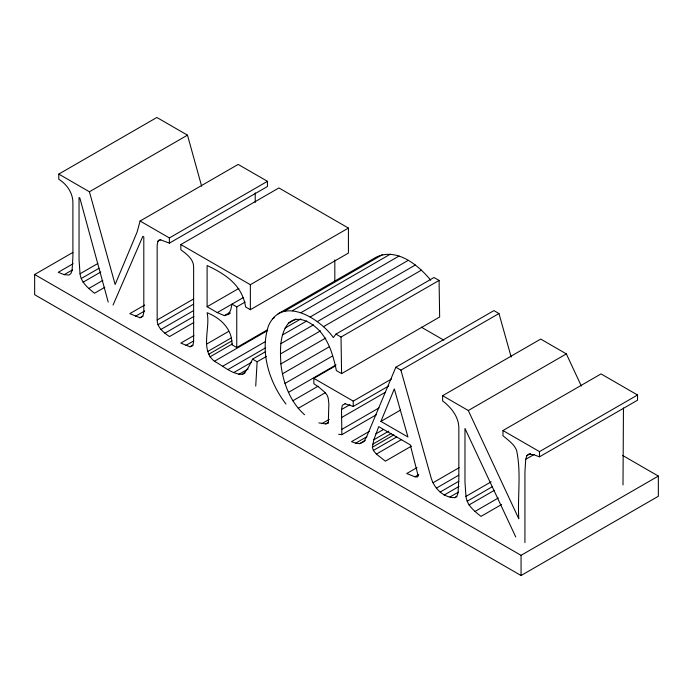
<?xml version="1.0" encoding="UTF-8"?>
<svg xmlns="http://www.w3.org/2000/svg" width="693" height="693" viewBox="0 0 693 693"><rect width="100%" height="100%" fill="white"/><g stroke="black" fill="none" stroke-linecap="round" stroke-linejoin="round"><path stroke-width="1.04" d="M304.53 414.752C290.159 401.836 283.013 382.761 280.882 363.92C280.171 350.251 279.4 334.589 288.409 323.267C298.605 313.825 313.028 323.423 320.452 331.852C329.651 342.801 333.55 356.904 336.391 370.625L341.588 373.622L439.648 317.004L439.085 280.414L434.017 277.495L335.949 334.113L333.35 337.578C320.166 318.728 282.224 294.681 268.434 325.892C259.736 352.633 269.395 382.389 285.966 404.045M255.726 386.07L257.129 361.781L266.467 356.384M369.265 431.401L351.524 441.649L355.639 443.182L359.693 443.659L363.617 441.787L366.337 437.404L395.842 367.221L400.909 370.149L430.847 476.914C433.731 487.846 443.052 497.799 454.972 497.643L456.843 496.136L458.012 493.147L458.835 479.253L458.835 428.153C458.809 416.779 451.256 407.493 442.628 400.892L442.628 395.694L468.295 410.516L518.788 518.754C517.428 496.006 521.448 472.574 516.536 450.147C513.937 443.91 507.926 439.986 502.962 435.724L502.962 430.535L601.022 373.917L637.551 395.001L637.551 400.19L539.492 456.808L534.043 454.842L528.794 454.071L526.879 455.639L525.718 459.312L524.93 472.02L524.93 542.628M623.457 407.986L622.998 484.935M411.512 446.084L385.36 461.174L376.368 454.088L373.371 450.424L372.375 447.254L373.839 439.76L378.716 426.645L410.256 444.845L418.2 475.97L417.385 476.983L414.942 476.793L406.739 473.527L417.013 467.593M338.686 434.294L341.84 434.667L341.519 409.554L342.316 405.292L345.114 403.672M73.155 263.678L58.212 272.306L64.198 274.662L69.04 275.043L70.903 273.527L72.081 270.513L72.904 256.808L72.904 203.733C73.241 193.555 67.256 184.503 58.784 179.279L58.784 174.09L89.414 191.77L115.142 284.494L137.11 232.042L140.09 221.032L238.158 164.414L267.446 181.323L267.446 186.512L169.387 243.13L160.837 239.951L159.035 240.081L157.926 241.199L157.164 245.218L157.164 320.001C157.172 327.659 163.747 332.657 169.508 336.564L193.789 322.54M380.916 421.405L394.334 388.894L407.943 437.006L380.916 421.405L400.537 410.083M113.063 305.024L142.853 236.296L143.806 236.85L143.806 312.292L142.888 316.259L140.012 317.775L129.816 313.643L144.759 305.015M265.644 351.602L252.573 359.147L248.484 367.281L245.365 371.699L242.377 374.393C231.791 374.272 223.363 365.965 214.397 361.27C199.965 349.852 210.533 327.893 207.112 312.725C220.755 318.165 232.372 329.088 231.999 344.785L236.746 347.522L267.567 329.729M193.919 335.551L180.838 343.104L190.021 346.795L192.836 345.573L193.633 341.571L193.633 267.004C193.642 259.061 186.538 254.08 180.838 249.749L180.838 244.56L278.907 187.942L348.423 228.075L348.423 253.075L250.355 309.693L245.608 306.956C242.178 285.092 225.667 274.263 207.112 265.506L207.112 306.73L217.247 312.578L224.367 315.636L228.326 314.371L230.7 310.074L231.999 304.14L236.746 306.878L245.149 302.027M58.784 174.09L156.852 117.472L187.482 135.152L201.646 186.2M89.414 191.77L187.482 135.152M622.738 455.509L658.35 476.074L658.35 496.266L521.058 575.528L34.65 294.707L34.65 274.515L72.938 252.399M64.198 274.662L72.6 269.811M104.764 287.318L94.491 293.243C88.176 288.123 81.029 282.432 80.024 273.787L97.765 263.539M81.263 278.517L99.012 268.278M83.03 282.242L100.771 272.002M157.926 241.199L160.724 239.579M140.09 221.032L169.387 237.942L267.446 181.323M88.791 288.496L102.798 280.405M135.352 316.329L144.698 310.94M140.012 317.775L142.81 316.155M157.164 320.001L193.59 298.969M157.926 324.757L193.416 304.262M160.837 329.504L193.529 310.629M207.112 306.73L238.868 288.401M164.891 333.194L193.841 316.484M180.838 244.56L250.355 284.693L348.423 228.075M217.247 312.578L243.2 297.669M224.367 315.636L229.972 312.396M228.326 314.371L230.189 313.297M185.906 345.409L193.382 341.095M190.021 346.795L192.827 345.175M207.112 343.823L228.595 331.419M207.683 351.516L231.038 338.037M278.023 313.834L376.091 257.216C396.673 247.332 418.226 264.943 430.708 280.189M208.524 354.374L231.869 340.895M284.615 311.14L382.683 254.522M272.522 318.789L274.393 317.706M209.901 356.886L232.32 343.945M292.359 310.741L390.428 254.123M214.397 361.27L267.628 330.535M300.979 312.664L399.047 256.046M288.409 323.267L295.885 318.953M284.988 328.118L300.866 318.945M222.496 366.346L265.462 341.545M310.187 316.97L408.246 260.351M282.458 334.97L306.739 320.954M228.006 369.525L265.367 347.964M317.29 321.604L415.358 264.986M280.89 343.667L313.574 324.8M233.766 372.565L251.516 362.318M238.739 374.376L248.077 368.979M323.414 326.724L421.483 270.105M242.377 374.393L245.183 372.773M280.362 354.028L320.521 330.847M280.882 363.92L325.71 338.037M335.949 334.113L341.017 337.032L439.085 280.414M282.423 373.839L329.123 346.881M284.953 383.446L332.588 355.951M288.418 392.403L336.044 364.908M318.884 422.886L325.71 423.908L328.291 423.258L328.863 403.629L328.135 397.765L327.018 395.062L325.121 392.559L319.456 387.638L313.851 383.714L313.851 378.378L335.334 365.973M292.836 400.771L318.052 386.218M298.241 408.324L325.329 392.68M395.842 367.221L493.91 310.611L498.969 313.531L511.183 357.068M400.909 370.149L498.969 313.531M313.851 378.378L353.231 401.108L391.528 379.002M341.519 409.554L349.93 404.703M321.795 423.674L329.262 419.36M345.001 403.742L353.231 406.444L388.721 385.958M325.71 423.908L328.517 422.297M341.519 417.593L385.421 392.247M341.614 429.495L378.976 407.926M341.84 434.667L376.394 414.709M355.639 443.182L366.848 436.711M375.831 433.896L383.307 429.582M442.628 395.694L540.696 339.076L566.354 353.898L581.366 386.079M359.693 443.659L365.298 440.419M373.839 439.76L388.782 431.133M372.695 444.222L391.372 433.437M372.375 447.254L393.858 434.849M373.371 450.424L396.725 436.945M376.368 454.088L401.585 439.527M468.295 410.516L566.354 353.898M414.942 476.793L418.676 474.636M433.004 482.761L459.156 467.662M436.356 488.141L458.775 475.199M440.159 492.047L458.835 481.263M444.083 495.079L459.026 486.451M449.904 497.02L458.316 492.169M526.879 455.639L530.621 453.482M454.972 497.643L456.843 496.56M525.718 459.312L534.121 454.461M502.962 430.535L539.492 451.619L637.551 395.001M501.541 504.53L480.994 516.389C474.445 511.148 466.926 505.344 465.956 496.379L491.172 481.817M467.195 501.23L492.411 486.668M468.962 504.989L494.178 490.427M474.974 511.46L498.328 497.981M34.65 274.515L521.058 555.336L658.35 476.074M421.301 327.165L443.797 340.159M252.573 359.147L257.129 361.781M515.757 536.971L464.977 428.482L464.977 481.999L465.956 496.379M108.203 302.044L79.868 198.103L79.037 197.626L79.037 259.546L80.024 273.787M341.017 337.032L341.588 373.622M539.492 451.619L539.492 456.808M521.058 555.336L521.058 575.528M353.231 401.108L353.231 406.444M334.814 259.884L334.814 281.28M255.232 192.871L255.232 202.486M250.355 284.693L250.355 309.693M236.746 306.878L236.746 347.522M169.387 237.942L169.387 243.13"/></g></svg>
